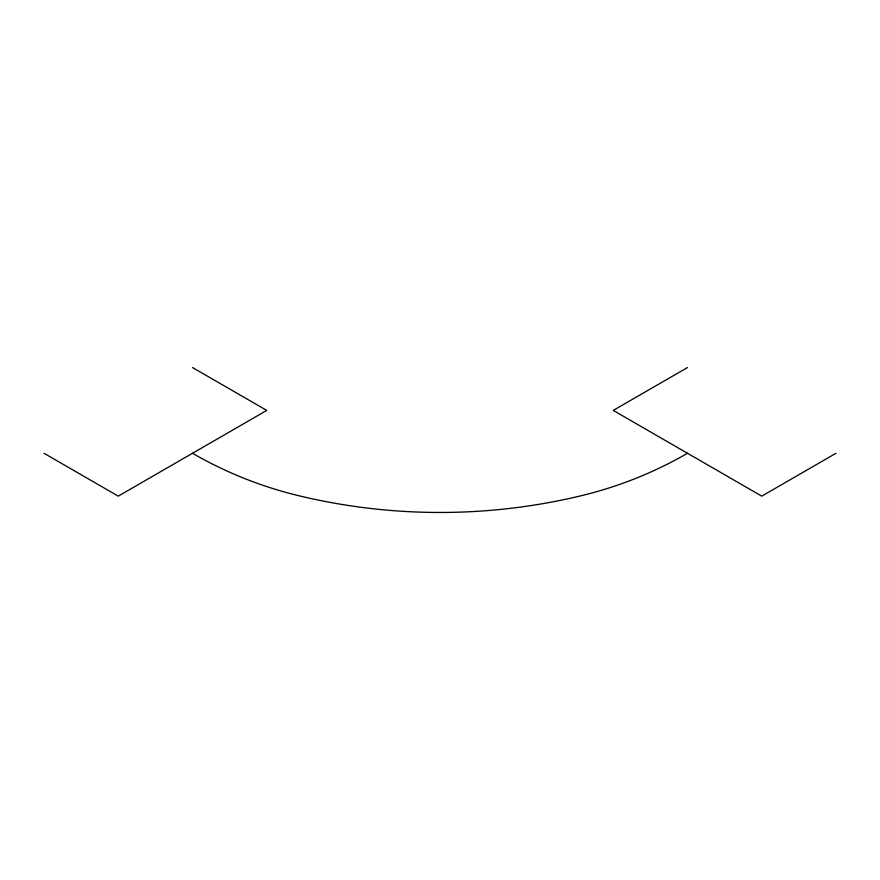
<?xml version="1.0" encoding="UTF-8"?>
<svg xmlns="http://www.w3.org/2000/svg" width="880" height="880" viewBox="0 0 880 880"><rect width="100%" height="100%" fill="white"/><g stroke="black" fill="none" stroke-linecap="round" stroke-linejoin="round"><path stroke-width="1.32" d="M687.5 367.532L613.25 410.41L761.75 496.144L836 453.277M192.5 367.532L266.75 410.41L118.25 496.144L44 453.277M687.5 453.277A399.971 399.971 0 0 1 580.547 495.891A604.252 604.252 0 0 1 299.453 495.891A399.971 399.971 0 0 1 192.5 453.277"/></g></svg>
